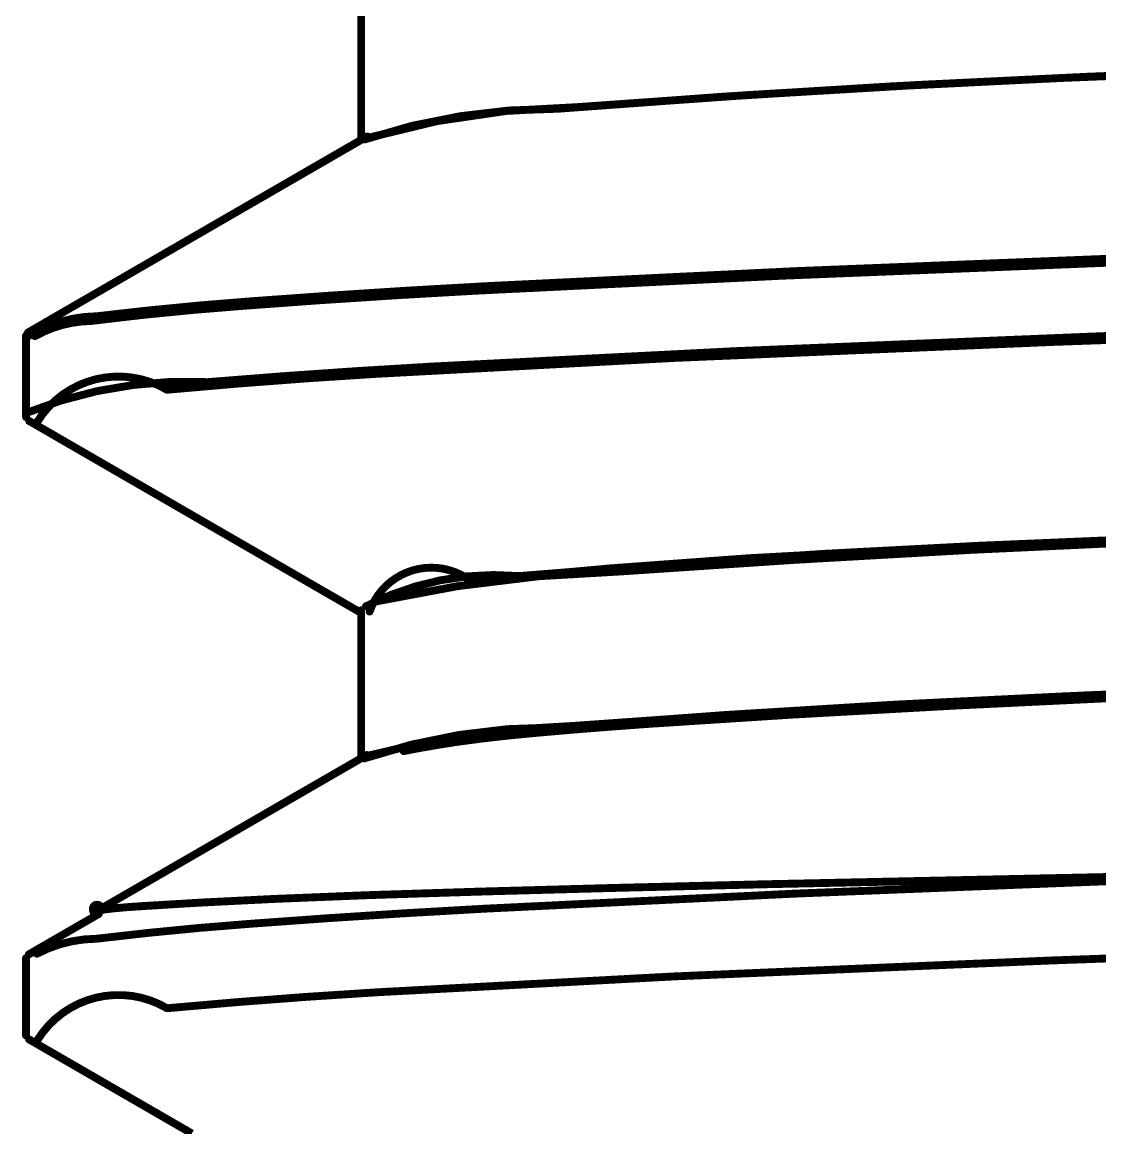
# Model space of a CAD drawing. Header units: inches. Extents: x 90 to 149.8, y 48.7 to 115.2.
# Drawn here: x 112.433 to 114.175, y 103.609 to 105.397 of the extents above; entities that cross this region are included whole.
import ezdxf

# ---------------------------------------------------------------- set-up
doc = ezdxf.new("R2010")
doc.units = ezdxf.units.IN
doc.layers.add('Mechanical 2', color=216, linetype='Continuous')

msp = doc.modelspace()

# ---------------------------------------------------------------- linework, layer by layer
at = {"layer": 'Mechanical 2'}
for points in [[(112.9809, 105.2061, 0.0127, 0.0127, 0), (112.9809, 105.4455, 0.0127, 0.0127, 0)], [(114.1103, 105.3061, 0.0127, 0.0127, 0), (115.3385, 105.3557, 0.0127, 0.0127, 0)], [(114.1543, 105.3082, 0.0127, 0.0127, 0), (115.3868, 105.3574, 0.0127, 0.0127, 0)], [(113.2993, 105.2565, 0.0127, 0.0127, -0.008862), (114.1103, 105.3061, 0.0127, 0.0127, 0)], [(113.3285, 105.259, 0.0127, 0.0127, -0.008276), (114.1543, 105.3082, 0.0127, 0.0127, 0)], [(112.9866, 105.2069, 0.0127, 0.0127, -0.081518), (113.2993, 105.2565, 0.0127, 0.0127, 0)], [(112.9934, 105.2098, 0.0127, 0.0127, -0.069003), (113.3285, 105.259, 0.0127, 0.0127, 0)], [(112.8814, 105.1486, 0.0127, 0.0127, 0), (112.9905, 105.2117, 0.0127, 0.0127, 0)], [(112.8784, 105.1469, 0.0127, 0.0127, 0), (112.9875, 105.21, 0.0127, 0.0127, 0)], [(112.8239, 105.1154, 0.0127, 0.0127, 0), (112.8784, 105.1469, 0.0127, 0.0127, 0)], [(112.8269, 105.1171, 0.0127, 0.0127, 0), (112.8814, 105.1486, 0.0127, 0.0127, 0)], [(112.7693, 105.0838, 0.0127, 0.0127, 0), (112.8239, 105.1154, 0.0127, 0.0127, 0)], [(112.7724, 105.0856, 0.0127, 0.0127, 0), (112.8269, 105.1171, 0.0127, 0.0127, 0)], [(112.7148, 105.0523, 0.0127, 0.0127, 0), (112.7693, 105.0838, 0.0127, 0.0127, 0)], [(112.7178, 105.054, 0.0127, 0.0127, 0), (112.7724, 105.0856, 0.0127, 0.0127, 0)], [(112.6603, 105.0208, 0.0127, 0.0127, 0), (112.7148, 105.0523, 0.0127, 0.0127, 0)], [(112.6633, 105.0225, 0.0127, 0.0127, 0), (112.7178, 105.054, 0.0127, 0.0127, 0)], [(112.6057, 104.9892, 0.0127, 0.0127, 0), (112.6603, 105.0208, 0.0127, 0.0127, 0)], [(112.6088, 104.991, 0.0127, 0.0127, 0), (112.6633, 105.0225, 0.0127, 0.0127, 0)], [(113.6831, 104.9939, 0.0127, 0.0127, 0), (114.2941, 105.0181, 0.0127, 0.0127, 0)], [(113.6831, 104.9939, 0.0127, 0.0127, 0), (114.2941, 105.0181, 0.0127, 0.0127, 0)], [(113.6638, 104.9866, 0.0127, 0.0127, 0), (114.275, 105.011, 0.0127, 0.0127, 0)], [(112.5512, 104.9577, 0.0127, 0.0127, 0), (112.6057, 104.9892, 0.0127, 0.0127, 0)], [(112.5543, 104.9595, 0.0127, 0.0127, 0), (112.6088, 104.991, 0.0127, 0.0127, 0)], [(113.1647, 104.9622, 0.0127, 0.0127, 0), (113.6638, 104.9866, 0.0127, 0.0127, 0)], [(113.1825, 104.9696, 0.0127, 0.0127, 0), (113.6831, 104.9939, 0.0127, 0.0127, 0)], [(113.1825, 104.9696, 0.0127, 0.0127, 0), (113.6831, 104.9939, 0.0127, 0.0127, 0)], [(112.7901, 104.9378, 0.0127, 0.0127, -0.005751), (113.1647, 104.9622, 0.0127, 0.0127, 0)], [(112.8045, 104.9453, 0.0127, 0.0127, -0.005548), (113.1825, 104.9696, 0.0127, 0.0127, 0)], [(112.8045, 104.9453, 0.0127, 0.0127, -0.005548), (113.1825, 104.9696, 0.0127, 0.0127, 0)], [(112.4966, 104.9262, 0.0127, 0.0127, 0), (112.5512, 104.9577, 0.0127, 0.0127, 0)], [(112.4997, 104.928, 0.0127, 0.0127, 0), (112.5543, 104.9595, 0.0127, 0.0127, 0)], [(112.5538, 104.921, 0.0127, 0.0127, -0.011946), (112.8045, 104.9453, 0.0127, 0.0127, 0)], [(112.5538, 104.921, 0.0127, 0.0127, -0.011946), (112.8045, 104.9453, 0.0127, 0.0127, 0)], [(112.4421, 104.8946, 0.0127, 0.0127, 0), (112.4966, 104.9262, 0.0127, 0.0127, 0)], [(112.4452, 104.8964, 0.0127, 0.0127, 0), (112.4997, 104.928, 0.0127, 0.0127, 0)], [(112.5447, 104.9134, 0.0127, 0.0127, -0.013001), (112.7901, 104.9378, 0.0127, 0.0127, 0)], [(112.4534, 104.8889, 0.0127, 0.0127, -0.123648), (112.5447, 104.9134, 0.0127, 0.0127, 0)], [(112.4569, 104.8968, 0.0127, 0.0127, -0.118854), (112.5538, 104.921, 0.0127, 0.0127, 0)], [(112.4569, 104.8968, 0.0127, 0.0127, -0.118854), (112.5538, 104.921, 0.0127, 0.0127, 0)], [(112.439, 104.8831, 0.0127, 0.0127, 0), (112.439, 104.8895, 0.0127, 0.0127, 0)], [(113.5849, 104.8645, 0.0127, 0.0127, 0), (114.1964, 104.8895, 0.0127, 0.0127, 0)], [(113.5849, 104.8645, 0.0127, 0.0127, 0), (114.1964, 104.8895, 0.0127, 0.0127, 0)], [(114.098, 104.8794, 0.0127, 0.0127, 0), (114.8218, 104.9051, 0.0127, 0.0127, 0)], [(112.439, 104.7581, 0.0127, 0.0127, 0), (112.439, 104.8831, 0.0127, 0.0127, 0)], [(112.4415, 104.8879, 0.0127, 0.0127, 0), (112.443, 104.8888, 0.0127, 0.0127, 0)], [(113.4875, 104.8536, 0.0127, 0.0127, 0), (114.098, 104.8794, 0.0127, 0.0127, 0)], [(113.0929, 104.8395, 0.0127, 0.0127, 0), (113.5849, 104.8645, 0.0127, 0.0127, 0)], [(113.0929, 104.8395, 0.0127, 0.0127, 0), (113.5849, 104.8645, 0.0127, 0.0127, 0)], [(112.733, 104.8145, 0.0127, 0.0127, -0.006683), (113.0929, 104.8395, 0.0127, 0.0127, 0)], [(112.733, 104.8145, 0.0127, 0.0127, -0.006683), (113.0929, 104.8395, 0.0127, 0.0127, 0)], [(113.0065, 104.8279, 0.0127, 0.0127, 0), (113.4875, 104.8536, 0.0127, 0.0127, 0)], [(112.4574, 104.7506, 0.0127, 0.0127, -0.407583), (112.6669, 104.8021, 0.0127, 0.0127, 0)], [(112.6669, 104.8021, 0.0127, 0.0127, -0.008318), (113.0065, 104.8279, 0.0127, 0.0127, 0)], [(112.439, 104.7645, 0.0127, 0.0127, -0.109603), (112.733, 104.8145, 0.0127, 0.0127, 0)], [(112.439, 104.7645, 0.0127, 0.0127, -0.109603), (112.733, 104.8145, 0.0127, 0.0127, 0)], [(112.444, 104.7517, 0.0127, 0.0127, 0), (112.5514, 104.6896, 0.0127, 0.0127, 0)], [(112.5514, 104.6896, 0.0127, 0.0127, 0), (112.605, 104.6586, 0.0127, 0.0127, 0)], [(112.605, 104.6586, 0.0127, 0.0127, 0), (112.6587, 104.6276, 0.0127, 0.0127, 0)], [(112.6587, 104.6276, 0.0127, 0.0127, 0), (112.7124, 104.5965, 0.0127, 0.0127, 0)], [(112.7124, 104.5965, 0.0127, 0.0127, 0), (112.7661, 104.5655, 0.0127, 0.0127, 0)], [(113.83, 104.542, 0.0127, 0.0127, 0), (114.9395, 104.5913, 0.0127, 0.0127, 0)], [(113.978, 104.5498, 0.0127, 0.0127, 0), (115.1366, 104.5986, 0.0127, 0.0127, 0)], [(112.7661, 104.5655, 0.0127, 0.0127, 0), (112.8198, 104.5345, 0.0127, 0.0127, 0)], [(113.2367, 104.5009, 0.0127, 0.0127, -0.010301), (113.978, 104.5498, 0.0127, 0.0127, 0)], [(113.3998, 104.5083, 0.0127, 0.0127, -0.007513), (114.2498, 104.5564, 0.0127, 0.0127, 0)], [(112.8198, 104.5345, 0.0127, 0.0127, 0), (112.8735, 104.5034, 0.0127, 0.0127, 0)], [(113.1584, 104.4928, 0.0127, 0.0127, -0.01341), (113.83, 104.542, 0.0127, 0.0127, 0)], [(112.9945, 104.4435, 0.0127, 0.0127, -0.510731), (113.1584, 104.4928, 0.0127, 0.0127, 0)], [(112.8735, 104.5034, 0.0127, 0.0127, 0), (112.9271, 104.4724, 0.0127, 0.0127, 0)], [(112.9887, 104.4521, 0.0127, 0.0127, -0.142047), (113.2367, 104.5009, 0.0127, 0.0127, 0)], [(113.0063, 104.4601, 0.0127, 0.0127, -0.047622), (113.3998, 104.5083, 0.0127, 0.0127, 0)], [(112.9271, 104.4724, 0.0127, 0.0127, 0), (112.9808, 104.4414, 0.0127, 0.0127, 0)], [(112.9808, 104.2062, 0.0127, 0.0127, 0), (112.9808, 104.4456, 0.0127, 0.0127, 0)], [(114.1172, 104.3064, 0.0127, 0.0127, 0), (115.3639, 104.3566, 0.0127, 0.0127, 0)], [(114.1522, 104.308, 0.0127, 0.0127, 0), (115.3839, 104.3573, 0.0127, 0.0127, 0)], [(113.296, 104.2562, 0.0127, 0.0127, -0.009014), (114.1172, 104.3064, 0.0127, 0.0127, 0)], [(113.3267, 104.2588, 0.0127, 0.0127, -0.008336), (114.1522, 104.308, 0.0127, 0.0127, 0)], [(113.9424, 104.2915, 0.0127, 0.0127, 0), (114.2476, 104.3062, 0.0127, 0.0127, 0)], [(113.6768, 104.2768, 0.0127, 0.0127, 0), (113.9424, 104.2915, 0.0127, 0.0127, 0)], [(113.4487, 104.2621, 0.0127, 0.0127, 0), (113.6768, 104.2768, 0.0127, 0.0127, 0)], [(112.9859, 104.2061, 0.0127, 0.0127, -0.082741), (113.296, 104.2562, 0.0127, 0.0127, 0)], [(112.9883, 104.2096, 0.0127, 0.0127, -0.06369), (113.3267, 104.2588, 0.0127, 0.0127, 0)], [(113.1347, 104.2326, 0.0127, 0.0127, -0.01369), (113.2633, 104.2473, 0.0127, 0.0127, 0)], [(113.2633, 104.2473, 0.0127, 0.0127, -0.005331), (113.4487, 104.2621, 0.0127, 0.0127, 0)], [(113.0496, 104.2179, 0.0127, 0.0127, -0.011184), (113.1347, 104.2326, 0.0127, 0.0127, 0)], [(112.9023, 104.1609, 0.0127, 0.0127, 0), (112.9899, 104.2115, 0.0127, 0.0127, 0)], [(112.9001, 104.1596, 0.0127, 0.0127, 0), (112.9871, 104.2099, 0.0127, 0.0127, 0)], [(112.8566, 104.1344, 0.0127, 0.0127, 0), (112.9001, 104.1596, 0.0127, 0.0127, 0)], [(112.8585, 104.1356, 0.0127, 0.0127, 0), (112.9023, 104.1609, 0.0127, 0.0127, 0)], [(112.8131, 104.1093, 0.0127, 0.0127, 0), (112.8566, 104.1344, 0.0127, 0.0127, 0)], [(112.8147, 104.1102, 0.0127, 0.0127, 0), (112.8585, 104.1356, 0.0127, 0.0127, 0)], [(112.7696, 104.0841, 0.0127, 0.0127, 0), (112.8131, 104.1093, 0.0127, 0.0127, 0)], [(112.771, 104.0849, 0.0127, 0.0127, 0), (112.8147, 104.1102, 0.0127, 0.0127, 0)], [(112.7272, 104.0596, 0.0127, 0.0127, 0), (112.771, 104.0849, 0.0127, 0.0127, 0)], [(112.7261, 104.059, 0.0127, 0.0127, 0), (112.7696, 104.0841, 0.0127, 0.0127, 0)], [(112.6826, 104.0338, 0.0127, 0.0127, 0), (112.7261, 104.059, 0.0127, 0.0127, 0)], [(112.6834, 104.0343, 0.0127, 0.0127, 0), (112.7272, 104.0596, 0.0127, 0.0127, 0)], [(112.6391, 104.0087, 0.0127, 0.0127, 0), (112.6826, 104.0338, 0.0127, 0.0127, 0)], [(112.6396, 104.009, 0.0127, 0.0127, 0), (112.6834, 104.0343, 0.0127, 0.0127, 0)], [(113.6296, 104.0025, 0.0127, 0.0127, 0), (114.1964, 104.0145, 0.0127, 0.0127, 0)], [(113.6367, 104.0026, 0.0127, 0.0127, 0), (114.1964, 104.0145, 0.0127, 0.0127, 0)], [(112.5956, 103.9836, 0.0127, 0.0127, 0), (112.6391, 104.0087, 0.0127, 0.0127, 0)], [(112.5958, 103.9837, 0.0127, 0.0127, 0), (112.6396, 104.009, 0.0127, 0.0127, 0)], [(113.1722, 103.9907, 0.0127, 0.0127, 0), (113.3872, 103.9966, 0.0127, 0.0127, 0)], [(113.1832, 103.991, 0.0127, 0.0127, 0), (113.3966, 103.9968, 0.0127, 0.0127, 0)], [(113.3872, 103.9966, 0.0127, 0.0127, 0), (113.6296, 104.0025, 0.0127, 0.0127, 0)], [(113.3966, 103.9968, 0.0127, 0.0127, 0), (113.6367, 104.0026, 0.0127, 0.0127, 0)], [(113.6817, 103.9874, 0.0127, 0.0127, 0), (114.2927, 104.0117, 0.0127, 0.0127, 0)], [(112.552, 103.9584, 0.0127, 0.0127, 0), (112.5958, 103.9837, 0.0127, 0.0127, 0)], [(112.552, 103.9584, 0.0127, 0.0127, 0), (112.5956, 103.9836, 0.0127, 0.0127, 0)], [(112.7153, 103.9726, 0.0127, 0.0127, 0), (112.8364, 103.9787, 0.0127, 0.0127, 0)], [(112.7261, 103.9732, 0.0127, 0.0127, 0), (112.8479, 103.9792, 0.0127, 0.0127, 0)], [(112.8364, 103.9787, 0.0127, 0.0127, 0), (112.9875, 103.9848, 0.0127, 0.0127, 0)], [(112.8479, 103.9792, 0.0127, 0.0127, 0), (112.9991, 103.9852, 0.0127, 0.0127, 0)], [(112.9875, 103.9848, 0.0127, 0.0127, 0), (113.1722, 103.9907, 0.0127, 0.0127, 0)], [(112.9991, 103.9852, 0.0127, 0.0127, 0), (113.1832, 103.991, 0.0127, 0.0127, 0)], [(113.1812, 103.9631, 0.0127, 0.0127, 0), (113.6817, 103.9874, 0.0127, 0.0127, 0)], [(112.5537, 103.9555, 0.0127, 0.0127, -2.647318), (112.5608, 103.9614, 0.0127, 0.0127, 0)], [(112.5568, 103.9547, 0.0127, 0.0127, -2.895801), (112.5573, 103.9607, 0.0127, 0.0127, 0)], [(112.5573, 103.9607, 0.0127, 0.0127, -0.019882), (112.6185, 103.9666, 0.0127, 0.0127, 0)], [(112.5608, 103.9614, 0.0127, 0.0127, -0.015331), (112.6274, 103.9673, 0.0127, 0.0127, 0)], [(112.6185, 103.9666, 0.0127, 0.0127, 0), (112.7153, 103.9726, 0.0127, 0.0127, 0)], [(112.6274, 103.9673, 0.0127, 0.0127, 0), (112.7261, 103.9732, 0.0127, 0.0127, 0)], [(112.8034, 103.9388, 0.0127, 0.0127, -0.005563), (113.1812, 103.9631, 0.0127, 0.0127, 0)], [(112.4435, 103.8892, 0.0127, 0.0127, 0), (112.5568, 103.9547, 0.0127, 0.0127, 0)], [(112.5531, 103.9145, 0.0127, 0.0127, -0.012019), (112.8034, 103.9388, 0.0127, 0.0127, 0)], [(112.4566, 103.8903, 0.0127, 0.0127, -0.119248), (112.5531, 103.9145, 0.0127, 0.0127, 0)], [(114.0979, 103.8794, 0.0127, 0.0127, 0), (114.8217, 103.9051, 0.0127, 0.0127, 0)], [(112.439, 103.7581, 0.0127, 0.0127, 0), (112.439, 103.8831, 0.0127, 0.0127, 0)], [(113.4875, 103.8536, 0.0127, 0.0127, 0), (114.0979, 103.8794, 0.0127, 0.0127, 0)], [(113.0064, 103.8279, 0.0127, 0.0127, 0), (113.4875, 103.8536, 0.0127, 0.0127, 0)], [(112.4574, 103.7506, 0.0127, 0.0127, -0.407948), (112.6669, 103.8021, 0.0127, 0.0127, 0)], [(112.6669, 103.8021, 0.0127, 0.0127, -0.008319), (113.0064, 103.8279, 0.0127, 0.0127, 0)], [(112.444, 103.7517, 0.0127, 0.0127, 0), (112.5317, 103.701, 0.0127, 0.0127, 0)], [(112.5317, 103.701, 0.0127, 0.0127, 0), (112.5756, 103.6756, 0.0127, 0.0127, 0)], [(112.5756, 103.6756, 0.0127, 0.0127, 0), (112.6194, 103.6503, 0.0127, 0.0127, 0)], [(112.6194, 103.6503, 0.0127, 0.0127, 0), (112.6633, 103.6249, 0.0127, 0.0127, 0)], [(112.6633, 103.6249, 0.0127, 0.0127, 0), (112.7071, 103.5996, 0.0127, 0.0127, 0)]]:
    msp.add_lwpolyline(points, format="xyseb", dxfattribs=at)
for points in [[(114.1071, 105.3061, 0.00635, 0.00635, 1), (114.1134, 105.3061, 0.00635, 0.00635, 1)], [(114.1071, 105.3061, 0.00635, 0.00635, 1), (114.1134, 105.3061, 0.00635, 0.00635, 1)], [(114.1511, 105.3082, 0.00635, 0.00635, 1), (114.1575, 105.3082, 0.00635, 0.00635, 1)], [(114.1511, 105.3082, 0.00635, 0.00635, 1), (114.1575, 105.3082, 0.00635, 0.00635, 1)], [(113.2962, 105.2565, 0.00635, 0.00635, 1), (113.3025, 105.2565, 0.00635, 0.00635, 1)], [(113.2962, 105.2565, 0.00635, 0.00635, 1), (113.3025, 105.2565, 0.00635, 0.00635, 1)], [(113.3253, 105.259, 0.00635, 0.00635, 1), (113.3317, 105.259, 0.00635, 0.00635, 1)], [(113.3253, 105.259, 0.00635, 0.00635, 1), (113.3317, 105.259, 0.00635, 0.00635, 1)], [(112.9873, 105.2117, 0.00635, 0.00635, 1), (112.9936, 105.2117, 0.00635, 0.00635, 1)], [(112.9777, 105.2061, 0.00635, 0.00635, 1), (112.9841, 105.2061, 0.00635, 0.00635, 1)], [(112.9834, 105.2069, 0.00635, 0.00635, 1), (112.9897, 105.2069, 0.00635, 0.00635, 1)], [(112.9844, 105.21, 0.00635, 0.00635, 1), (112.9907, 105.21, 0.00635, 0.00635, 1)], [(112.9902, 105.2098, 0.00635, 0.00635, 1), (112.9966, 105.2098, 0.00635, 0.00635, 1)], [(112.8753, 105.1469, 0.00635, 0.00635, 1), (112.8816, 105.1469, 0.00635, 0.00635, 1)], [(112.8753, 105.1469, 0.00635, 0.00635, 1), (112.8816, 105.1469, 0.00635, 0.00635, 1)], [(112.8782, 105.1486, 0.00635, 0.00635, 1), (112.8846, 105.1486, 0.00635, 0.00635, 1)], [(112.8782, 105.1486, 0.00635, 0.00635, 1), (112.8846, 105.1486, 0.00635, 0.00635, 1)], [(112.8207, 105.1154, 0.00635, 0.00635, 1), (112.8271, 105.1154, 0.00635, 0.00635, 1)], [(112.8207, 105.1154, 0.00635, 0.00635, 1), (112.8271, 105.1154, 0.00635, 0.00635, 1)], [(112.8237, 105.1171, 0.00635, 0.00635, 1), (112.8301, 105.1171, 0.00635, 0.00635, 1)], [(112.8237, 105.1171, 0.00635, 0.00635, 1), (112.8301, 105.1171, 0.00635, 0.00635, 1)], [(112.7662, 105.0838, 0.00635, 0.00635, 1), (112.7725, 105.0838, 0.00635, 0.00635, 1)], [(112.7662, 105.0838, 0.00635, 0.00635, 1), (112.7725, 105.0838, 0.00635, 0.00635, 1)], [(112.7692, 105.0856, 0.00635, 0.00635, 1), (112.7755, 105.0856, 0.00635, 0.00635, 1)], [(112.7692, 105.0856, 0.00635, 0.00635, 1), (112.7755, 105.0856, 0.00635, 0.00635, 1)], [(112.7116, 105.0523, 0.00635, 0.00635, 1), (112.718, 105.0523, 0.00635, 0.00635, 1)], [(112.7116, 105.0523, 0.00635, 0.00635, 1), (112.718, 105.0523, 0.00635, 0.00635, 1)], [(112.7147, 105.054, 0.00635, 0.00635, 1), (112.721, 105.054, 0.00635, 0.00635, 1)], [(112.7147, 105.054, 0.00635, 0.00635, 1), (112.721, 105.054, 0.00635, 0.00635, 1)], [(112.6571, 105.0208, 0.00635, 0.00635, 1), (112.6634, 105.0208, 0.00635, 0.00635, 1)], [(112.6571, 105.0208, 0.00635, 0.00635, 1), (112.6634, 105.0208, 0.00635, 0.00635, 1)], [(112.6601, 105.0225, 0.00635, 0.00635, 1), (112.6665, 105.0225, 0.00635, 0.00635, 1)], [(112.6601, 105.0225, 0.00635, 0.00635, 1), (112.6665, 105.0225, 0.00635, 0.00635, 1)], [(112.6025, 104.9892, 0.00635, 0.00635, 1), (112.6089, 104.9892, 0.00635, 0.00635, 1)], [(112.6025, 104.9892, 0.00635, 0.00635, 1), (112.6089, 104.9892, 0.00635, 0.00635, 1)], [(112.6056, 104.991, 0.00635, 0.00635, 1), (112.612, 104.991, 0.00635, 0.00635, 1)], [(112.6056, 104.991, 0.00635, 0.00635, 1), (112.612, 104.991, 0.00635, 0.00635, 1)], [(113.6606, 104.9866, 0.00635, 0.00635, 1), (113.667, 104.9866, 0.00635, 0.00635, 1)], [(113.6606, 104.9866, 0.00635, 0.00635, 1), (113.667, 104.9866, 0.00635, 0.00635, 1)], [(113.6799, 104.9939, 0.00635, 0.00635, 1), (113.6863, 104.9939, 0.00635, 0.00635, 1)], [(113.6799, 104.9939, 0.00635, 0.00635, 1), (113.6863, 104.9939, 0.00635, 0.00635, 1)], [(113.6799, 104.9939, 0.00635, 0.00635, 1), (113.6863, 104.9939, 0.00635, 0.00635, 1)], [(113.6799, 104.9939, 0.00635, 0.00635, 1), (113.6863, 104.9939, 0.00635, 0.00635, 1)], [(113.1615, 104.9622, 0.00635, 0.00635, 1), (113.1678, 104.9622, 0.00635, 0.00635, 1)], [(113.1615, 104.9622, 0.00635, 0.00635, 1), (113.1678, 104.9622, 0.00635, 0.00635, 1)], [(113.1793, 104.9696, 0.00635, 0.00635, 1), (113.1857, 104.9696, 0.00635, 0.00635, 1)], [(113.1793, 104.9696, 0.00635, 0.00635, 1), (113.1857, 104.9696, 0.00635, 0.00635, 1)], [(113.1793, 104.9696, 0.00635, 0.00635, 1), (113.1857, 104.9696, 0.00635, 0.00635, 1)], [(113.1793, 104.9696, 0.00635, 0.00635, 1), (113.1857, 104.9696, 0.00635, 0.00635, 1)], [(112.548, 104.9577, 0.00635, 0.00635, 1), (112.5543, 104.9577, 0.00635, 0.00635, 1)], [(112.548, 104.9577, 0.00635, 0.00635, 1), (112.5543, 104.9577, 0.00635, 0.00635, 1)], [(112.5511, 104.9595, 0.00635, 0.00635, 1), (112.5574, 104.9595, 0.00635, 0.00635, 1)], [(112.5511, 104.9595, 0.00635, 0.00635, 1), (112.5574, 104.9595, 0.00635, 0.00635, 1)], [(112.8013, 104.9453, 0.00635, 0.00635, 1), (112.8077, 104.9453, 0.00635, 0.00635, 1)], [(112.8013, 104.9453, 0.00635, 0.00635, 1), (112.8077, 104.9453, 0.00635, 0.00635, 1)], [(112.8013, 104.9453, 0.00635, 0.00635, 1), (112.8077, 104.9453, 0.00635, 0.00635, 1)], [(112.8013, 104.9453, 0.00635, 0.00635, 1), (112.8077, 104.9453, 0.00635, 0.00635, 1)], [(112.4934, 104.9262, 0.00635, 0.00635, 1), (112.4998, 104.9262, 0.00635, 0.00635, 1)], [(112.4934, 104.9262, 0.00635, 0.00635, 1), (112.4998, 104.9262, 0.00635, 0.00635, 1)], [(112.4966, 104.928, 0.00635, 0.00635, 1), (112.5029, 104.928, 0.00635, 0.00635, 1)], [(112.4966, 104.928, 0.00635, 0.00635, 1), (112.5029, 104.928, 0.00635, 0.00635, 1)], [(112.7869, 104.9378, 0.00635, 0.00635, 1), (112.7933, 104.9378, 0.00635, 0.00635, 1)], [(112.7869, 104.9378, 0.00635, 0.00635, 1), (112.7933, 104.9378, 0.00635, 0.00635, 1)], [(112.5415, 104.9134, 0.00635, 0.00635, 1), (112.5479, 104.9134, 0.00635, 0.00635, 1)], [(112.5415, 104.9134, 0.00635, 0.00635, 1), (112.5479, 104.9134, 0.00635, 0.00635, 1)], [(112.5506, 104.921, 0.00635, 0.00635, 1), (112.5569, 104.921, 0.00635, 0.00635, 1)], [(112.5506, 104.921, 0.00635, 0.00635, 1), (112.5569, 104.921, 0.00635, 0.00635, 1)], [(112.5506, 104.921, 0.00635, 0.00635, 1), (112.5569, 104.921, 0.00635, 0.00635, 1)], [(112.5506, 104.921, 0.00635, 0.00635, 1), (112.5569, 104.921, 0.00635, 0.00635, 1)], [(112.4358, 104.8895, 0.00635, 0.00635, 1), (112.4422, 104.8895, 0.00635, 0.00635, 1)], [(112.4389, 104.8946, 0.00635, 0.00635, 1), (112.4452, 104.8946, 0.00635, 0.00635, 1)], [(112.442, 104.8964, 0.00635, 0.00635, 1), (112.4484, 104.8964, 0.00635, 0.00635, 1)], [(112.4537, 104.8968, 0.00635, 0.00635, 1), (112.46, 104.8968, 0.00635, 0.00635, 1)], [(112.4537, 104.8968, 0.00635, 0.00635, 1), (112.46, 104.8968, 0.00635, 0.00635, 1)], [(112.4358, 104.8831, 0.00635, 0.00635, 1), (112.4422, 104.8831, 0.00635, 0.00635, 1)], [(112.4358, 104.8831, 0.00635, 0.00635, 1), (112.4422, 104.8831, 0.00635, 0.00635, 1)], [(112.4384, 104.8879, 0.00635, 0.00635, 1), (112.4447, 104.8879, 0.00635, 0.00635, 1)], [(112.4398, 104.8888, 0.00635, 0.00635, 1), (112.4462, 104.8888, 0.00635, 0.00635, 1)], [(112.4502, 104.8889, 0.00635, 0.00635, 1), (112.4566, 104.8889, 0.00635, 0.00635, 1)], [(114.0948, 104.8794, 0.00635, 0.00635, 1), (114.1011, 104.8794, 0.00635, 0.00635, 1)], [(114.0948, 104.8794, 0.00635, 0.00635, 1), (114.1011, 104.8794, 0.00635, 0.00635, 1)], [(113.5817, 104.8645, 0.00635, 0.00635, 1), (113.5881, 104.8645, 0.00635, 0.00635, 1)], [(113.5817, 104.8645, 0.00635, 0.00635, 1), (113.5881, 104.8645, 0.00635, 0.00635, 1)], [(113.5817, 104.8645, 0.00635, 0.00635, 1), (113.5881, 104.8645, 0.00635, 0.00635, 1)], [(113.5817, 104.8645, 0.00635, 0.00635, 1), (113.5881, 104.8645, 0.00635, 0.00635, 1)], [(113.0897, 104.8395, 0.00635, 0.00635, 1), (113.0961, 104.8395, 0.00635, 0.00635, 1)], [(113.0897, 104.8395, 0.00635, 0.00635, 1), (113.0961, 104.8395, 0.00635, 0.00635, 1)], [(113.0897, 104.8395, 0.00635, 0.00635, 1), (113.0961, 104.8395, 0.00635, 0.00635, 1)], [(113.0897, 104.8395, 0.00635, 0.00635, 1), (113.0961, 104.8395, 0.00635, 0.00635, 1)], [(113.4843, 104.8536, 0.00635, 0.00635, 1), (113.4907, 104.8536, 0.00635, 0.00635, 1)], [(113.4843, 104.8536, 0.00635, 0.00635, 1), (113.4907, 104.8536, 0.00635, 0.00635, 1)], [(113.0033, 104.8279, 0.00635, 0.00635, 1), (113.0096, 104.8279, 0.00635, 0.00635, 1)], [(113.0033, 104.8279, 0.00635, 0.00635, 1), (113.0096, 104.8279, 0.00635, 0.00635, 1)], [(112.6637, 104.8021, 0.00635, 0.00635, 1), (112.6701, 104.8021, 0.00635, 0.00635, 1)], [(112.6637, 104.8021, 0.00635, 0.00635, 1), (112.6701, 104.8021, 0.00635, 0.00635, 1)], [(112.7299, 104.8145, 0.00635, 0.00635, 1), (112.7362, 104.8145, 0.00635, 0.00635, 1)], [(112.7299, 104.8145, 0.00635, 0.00635, 1), (112.7362, 104.8145, 0.00635, 0.00635, 1)], [(112.7299, 104.8145, 0.00635, 0.00635, 1), (112.7362, 104.8145, 0.00635, 0.00635, 1)], [(112.7299, 104.8145, 0.00635, 0.00635, 1), (112.7362, 104.8145, 0.00635, 0.00635, 1)], [(112.4358, 104.7645, 0.00635, 0.00635, 1), (112.4422, 104.7645, 0.00635, 0.00635, 1)], [(112.4358, 104.7645, 0.00635, 0.00635, 1), (112.4422, 104.7645, 0.00635, 0.00635, 1)], [(112.4358, 104.7581, 0.00635, 0.00635, 1), (112.4422, 104.7581, 0.00635, 0.00635, 1)], [(112.4408, 104.7517, 0.00635, 0.00635, 1), (112.4472, 104.7517, 0.00635, 0.00635, 1)], [(112.4542, 104.7506, 0.00635, 0.00635, 1), (112.4606, 104.7506, 0.00635, 0.00635, 1)], [(112.5482, 104.6896, 0.00635, 0.00635, 1), (112.5545, 104.6896, 0.00635, 0.00635, 1)], [(112.5482, 104.6896, 0.00635, 0.00635, 1), (112.5545, 104.6896, 0.00635, 0.00635, 1)], [(112.6019, 104.6586, 0.00635, 0.00635, 1), (112.6082, 104.6586, 0.00635, 0.00635, 1)], [(112.6019, 104.6586, 0.00635, 0.00635, 1), (112.6082, 104.6586, 0.00635, 0.00635, 1)], [(112.6556, 104.6276, 0.00635, 0.00635, 1), (112.6619, 104.6276, 0.00635, 0.00635, 1)], [(112.6556, 104.6276, 0.00635, 0.00635, 1), (112.6619, 104.6276, 0.00635, 0.00635, 1)], [(112.7092, 104.5965, 0.00635, 0.00635, 1), (112.7156, 104.5965, 0.00635, 0.00635, 1)], [(112.7092, 104.5965, 0.00635, 0.00635, 1), (112.7156, 104.5965, 0.00635, 0.00635, 1)], [(112.7629, 104.5655, 0.00635, 0.00635, 1), (112.7693, 104.5655, 0.00635, 0.00635, 1)], [(112.7629, 104.5655, 0.00635, 0.00635, 1), (112.7693, 104.5655, 0.00635, 0.00635, 1)], [(113.9749, 104.5498, 0.00635, 0.00635, 1), (113.9812, 104.5498, 0.00635, 0.00635, 1)], [(113.9749, 104.5498, 0.00635, 0.00635, 1), (113.9812, 104.5498, 0.00635, 0.00635, 1)], [(112.8166, 104.5345, 0.00635, 0.00635, 1), (112.823, 104.5345, 0.00635, 0.00635, 1)], [(112.8166, 104.5345, 0.00635, 0.00635, 1), (112.823, 104.5345, 0.00635, 0.00635, 1)], [(113.8269, 104.542, 0.00635, 0.00635, 1), (113.8332, 104.542, 0.00635, 0.00635, 1)], [(113.8269, 104.542, 0.00635, 0.00635, 1), (113.8332, 104.542, 0.00635, 0.00635, 1)], [(112.8703, 104.5034, 0.00635, 0.00635, 1), (112.8766, 104.5034, 0.00635, 0.00635, 1)], [(112.8703, 104.5034, 0.00635, 0.00635, 1), (112.8766, 104.5034, 0.00635, 0.00635, 1)], [(113.2335, 104.5009, 0.00635, 0.00635, 1), (113.2399, 104.5009, 0.00635, 0.00635, 1)], [(113.2335, 104.5009, 0.00635, 0.00635, 1), (113.2399, 104.5009, 0.00635, 0.00635, 1)], [(113.3967, 104.5083, 0.00635, 0.00635, 1), (113.403, 104.5083, 0.00635, 0.00635, 1)], [(113.3967, 104.5083, 0.00635, 0.00635, 1), (113.403, 104.5083, 0.00635, 0.00635, 1)], [(113.1552, 104.4928, 0.00635, 0.00635, 1), (113.1616, 104.4928, 0.00635, 0.00635, 1)], [(113.1552, 104.4928, 0.00635, 0.00635, 1), (113.1616, 104.4928, 0.00635, 0.00635, 1)], [(112.924, 104.4724, 0.00635, 0.00635, 1), (112.9303, 104.4724, 0.00635, 0.00635, 1)], [(112.924, 104.4724, 0.00635, 0.00635, 1), (112.9303, 104.4724, 0.00635, 0.00635, 1)], [(112.9776, 104.4456, 0.00635, 0.00635, 1), (112.984, 104.4456, 0.00635, 0.00635, 1)], [(112.9855, 104.4521, 0.00635, 0.00635, 1), (112.9919, 104.4521, 0.00635, 0.00635, 1)], [(112.9914, 104.4435, 0.00635, 0.00635, 1), (112.9977, 104.4435, 0.00635, 0.00635, 1)], [(113.0031, 104.4601, 0.00635, 0.00635, 1), (113.0095, 104.4601, 0.00635, 0.00635, 1)], [(112.9776, 104.4414, 0.00635, 0.00635, 1), (112.984, 104.4414, 0.00635, 0.00635, 1)], [(114.1141, 104.3064, 0.00635, 0.00635, 1), (114.1204, 104.3064, 0.00635, 0.00635, 1)], [(114.1141, 104.3064, 0.00635, 0.00635, 1), (114.1204, 104.3064, 0.00635, 0.00635, 1)], [(114.149, 104.308, 0.00635, 0.00635, 1), (114.1553, 104.308, 0.00635, 0.00635, 1)], [(114.149, 104.308, 0.00635, 0.00635, 1), (114.1553, 104.308, 0.00635, 0.00635, 1)], [(113.9393, 104.2915, 0.00635, 0.00635, 1), (113.9456, 104.2915, 0.00635, 0.00635, 1)], [(113.9393, 104.2915, 0.00635, 0.00635, 1), (113.9456, 104.2915, 0.00635, 0.00635, 1)], [(113.6736, 104.2768, 0.00635, 0.00635, 1), (113.6799, 104.2768, 0.00635, 0.00635, 1)], [(113.6736, 104.2768, 0.00635, 0.00635, 1), (113.6799, 104.2768, 0.00635, 0.00635, 1)], [(113.2601, 104.2473, 0.00635, 0.00635, 1), (113.2665, 104.2473, 0.00635, 0.00635, 1)], [(113.2601, 104.2473, 0.00635, 0.00635, 1), (113.2665, 104.2473, 0.00635, 0.00635, 1)], [(113.2928, 104.2562, 0.00635, 0.00635, 1), (113.2992, 104.2562, 0.00635, 0.00635, 1)], [(113.2928, 104.2562, 0.00635, 0.00635, 1), (113.2992, 104.2562, 0.00635, 0.00635, 1)], [(113.3235, 104.2588, 0.00635, 0.00635, 1), (113.3299, 104.2588, 0.00635, 0.00635, 1)], [(113.3235, 104.2588, 0.00635, 0.00635, 1), (113.3299, 104.2588, 0.00635, 0.00635, 1)], [(113.4455, 104.2621, 0.00635, 0.00635, 1), (113.4519, 104.2621, 0.00635, 0.00635, 1)], [(113.4455, 104.2621, 0.00635, 0.00635, 1), (113.4519, 104.2621, 0.00635, 0.00635, 1)], [(113.1315, 104.2326, 0.00635, 0.00635, 1), (113.1379, 104.2326, 0.00635, 0.00635, 1)], [(113.1315, 104.2326, 0.00635, 0.00635, 1), (113.1379, 104.2326, 0.00635, 0.00635, 1)], [(112.9867, 104.2115, 0.00635, 0.00635, 1), (112.9931, 104.2115, 0.00635, 0.00635, 1)], [(113.0464, 104.2179, 0.00635, 0.00635, 1), (113.0528, 104.2179, 0.00635, 0.00635, 1)], [(112.9776, 104.2062, 0.00635, 0.00635, 1), (112.984, 104.2062, 0.00635, 0.00635, 1)], [(112.9827, 104.2061, 0.00635, 0.00635, 1), (112.9891, 104.2061, 0.00635, 0.00635, 1)], [(112.984, 104.2099, 0.00635, 0.00635, 1), (112.9903, 104.2099, 0.00635, 0.00635, 1)], [(112.9851, 104.2096, 0.00635, 0.00635, 1), (112.9914, 104.2096, 0.00635, 0.00635, 1)], [(112.8969, 104.1596, 0.00635, 0.00635, 1), (112.9033, 104.1596, 0.00635, 0.00635, 1)], [(112.8969, 104.1596, 0.00635, 0.00635, 1), (112.9033, 104.1596, 0.00635, 0.00635, 1)], [(112.8991, 104.1609, 0.00635, 0.00635, 1), (112.9055, 104.1609, 0.00635, 0.00635, 1)], [(112.8991, 104.1609, 0.00635, 0.00635, 1), (112.9055, 104.1609, 0.00635, 0.00635, 1)], [(112.8534, 104.1344, 0.00635, 0.00635, 1), (112.8598, 104.1344, 0.00635, 0.00635, 1)], [(112.8534, 104.1344, 0.00635, 0.00635, 1), (112.8598, 104.1344, 0.00635, 0.00635, 1)], [(112.8554, 104.1356, 0.00635, 0.00635, 1), (112.8617, 104.1356, 0.00635, 0.00635, 1)], [(112.8554, 104.1356, 0.00635, 0.00635, 1), (112.8617, 104.1356, 0.00635, 0.00635, 1)], [(112.8099, 104.1093, 0.00635, 0.00635, 1), (112.8163, 104.1093, 0.00635, 0.00635, 1)], [(112.8099, 104.1093, 0.00635, 0.00635, 1), (112.8163, 104.1093, 0.00635, 0.00635, 1)], [(112.8116, 104.1102, 0.00635, 0.00635, 1), (112.8179, 104.1102, 0.00635, 0.00635, 1)], [(112.8116, 104.1102, 0.00635, 0.00635, 1), (112.8179, 104.1102, 0.00635, 0.00635, 1)], [(112.7678, 104.0849, 0.00635, 0.00635, 1), (112.7741, 104.0849, 0.00635, 0.00635, 1)], [(112.7678, 104.0849, 0.00635, 0.00635, 1), (112.7741, 104.0849, 0.00635, 0.00635, 1)], [(112.7664, 104.0841, 0.00635, 0.00635, 1), (112.7728, 104.0841, 0.00635, 0.00635, 1)], [(112.7664, 104.0841, 0.00635, 0.00635, 1), (112.7728, 104.0841, 0.00635, 0.00635, 1)], [(112.7229, 104.059, 0.00635, 0.00635, 1), (112.7293, 104.059, 0.00635, 0.00635, 1)], [(112.7229, 104.059, 0.00635, 0.00635, 1), (112.7293, 104.059, 0.00635, 0.00635, 1)], [(112.724, 104.0596, 0.00635, 0.00635, 1), (112.7304, 104.0596, 0.00635, 0.00635, 1)], [(112.724, 104.0596, 0.00635, 0.00635, 1), (112.7304, 104.0596, 0.00635, 0.00635, 1)], [(112.6794, 104.0338, 0.00635, 0.00635, 1), (112.6857, 104.0338, 0.00635, 0.00635, 1)], [(112.6794, 104.0338, 0.00635, 0.00635, 1), (112.6857, 104.0338, 0.00635, 0.00635, 1)], [(112.6802, 104.0343, 0.00635, 0.00635, 1), (112.6866, 104.0343, 0.00635, 0.00635, 1)], [(112.6802, 104.0343, 0.00635, 0.00635, 1), (112.6866, 104.0343, 0.00635, 0.00635, 1)], [(112.6359, 104.0087, 0.00635, 0.00635, 1), (112.6422, 104.0087, 0.00635, 0.00635, 1)], [(112.6359, 104.0087, 0.00635, 0.00635, 1), (112.6422, 104.0087, 0.00635, 0.00635, 1)], [(112.6364, 104.009, 0.00635, 0.00635, 1), (112.6428, 104.009, 0.00635, 0.00635, 1)], [(112.6364, 104.009, 0.00635, 0.00635, 1), (112.6428, 104.009, 0.00635, 0.00635, 1)], [(113.384, 103.9966, 0.00635, 0.00635, 1), (113.3903, 103.9966, 0.00635, 0.00635, 1)], [(113.384, 103.9966, 0.00635, 0.00635, 1), (113.3903, 103.9966, 0.00635, 0.00635, 1)], [(113.3934, 103.9968, 0.00635, 0.00635, 1), (113.3998, 103.9968, 0.00635, 0.00635, 1)], [(113.3934, 103.9968, 0.00635, 0.00635, 1), (113.3998, 103.9968, 0.00635, 0.00635, 1)], [(113.6265, 104.0025, 0.00635, 0.00635, 1), (113.6328, 104.0025, 0.00635, 0.00635, 1)], [(113.6265, 104.0025, 0.00635, 0.00635, 1), (113.6328, 104.0025, 0.00635, 0.00635, 1)], [(113.6335, 104.0026, 0.00635, 0.00635, 1), (113.6399, 104.0026, 0.00635, 0.00635, 1)], [(113.6335, 104.0026, 0.00635, 0.00635, 1), (113.6399, 104.0026, 0.00635, 0.00635, 1)], [(112.5924, 103.9836, 0.00635, 0.00635, 1), (112.5987, 103.9836, 0.00635, 0.00635, 1)], [(112.5924, 103.9836, 0.00635, 0.00635, 1), (112.5987, 103.9836, 0.00635, 0.00635, 1)], [(112.5927, 103.9837, 0.00635, 0.00635, 1), (112.599, 103.9837, 0.00635, 0.00635, 1)], [(112.5927, 103.9837, 0.00635, 0.00635, 1), (112.599, 103.9837, 0.00635, 0.00635, 1)], [(112.8332, 103.9787, 0.00635, 0.00635, 1), (112.8396, 103.9787, 0.00635, 0.00635, 1)], [(112.8332, 103.9787, 0.00635, 0.00635, 1), (112.8396, 103.9787, 0.00635, 0.00635, 1)], [(112.8447, 103.9792, 0.00635, 0.00635, 1), (112.851, 103.9792, 0.00635, 0.00635, 1)], [(112.8447, 103.9792, 0.00635, 0.00635, 1), (112.851, 103.9792, 0.00635, 0.00635, 1)], [(112.9843, 103.9848, 0.00635, 0.00635, 1), (112.9907, 103.9848, 0.00635, 0.00635, 1)], [(112.9843, 103.9848, 0.00635, 0.00635, 1), (112.9907, 103.9848, 0.00635, 0.00635, 1)], [(112.9959, 103.9852, 0.00635, 0.00635, 1), (113.0023, 103.9852, 0.00635, 0.00635, 1)], [(112.9959, 103.9852, 0.00635, 0.00635, 1), (113.0023, 103.9852, 0.00635, 0.00635, 1)], [(113.169, 103.9907, 0.00635, 0.00635, 1), (113.1754, 103.9907, 0.00635, 0.00635, 1)], [(113.169, 103.9907, 0.00635, 0.00635, 1), (113.1754, 103.9907, 0.00635, 0.00635, 1)], [(113.18, 103.991, 0.00635, 0.00635, 1), (113.1863, 103.991, 0.00635, 0.00635, 1)], [(113.18, 103.991, 0.00635, 0.00635, 1), (113.1863, 103.991, 0.00635, 0.00635, 1)], [(113.6785, 103.9874, 0.00635, 0.00635, 1), (113.6849, 103.9874, 0.00635, 0.00635, 1)], [(113.6785, 103.9874, 0.00635, 0.00635, 1), (113.6849, 103.9874, 0.00635, 0.00635, 1)], [(112.5541, 103.9607, 0.00635, 0.00635, 1), (112.5605, 103.9607, 0.00635, 0.00635, 1)], [(112.5541, 103.9607, 0.00635, 0.00635, 1), (112.5605, 103.9607, 0.00635, 0.00635, 1)], [(112.5576, 103.9614, 0.00635, 0.00635, 1), (112.5639, 103.9614, 0.00635, 0.00635, 1)], [(112.5576, 103.9614, 0.00635, 0.00635, 1), (112.5639, 103.9614, 0.00635, 0.00635, 1)], [(112.6153, 103.9666, 0.00635, 0.00635, 1), (112.6217, 103.9666, 0.00635, 0.00635, 1)], [(112.6153, 103.9666, 0.00635, 0.00635, 1), (112.6217, 103.9666, 0.00635, 0.00635, 1)], [(112.6242, 103.9673, 0.00635, 0.00635, 1), (112.6306, 103.9673, 0.00635, 0.00635, 1)], [(112.6242, 103.9673, 0.00635, 0.00635, 1), (112.6306, 103.9673, 0.00635, 0.00635, 1)], [(112.7121, 103.9726, 0.00635, 0.00635, 1), (112.7185, 103.9726, 0.00635, 0.00635, 1)], [(112.7121, 103.9726, 0.00635, 0.00635, 1), (112.7185, 103.9726, 0.00635, 0.00635, 1)], [(112.723, 103.9732, 0.00635, 0.00635, 1), (112.7293, 103.9732, 0.00635, 0.00635, 1)], [(112.723, 103.9732, 0.00635, 0.00635, 1), (112.7293, 103.9732, 0.00635, 0.00635, 1)], [(113.178, 103.9631, 0.00635, 0.00635, 1), (113.1844, 103.9631, 0.00635, 0.00635, 1)], [(113.178, 103.9631, 0.00635, 0.00635, 1), (113.1844, 103.9631, 0.00635, 0.00635, 1)], [(112.5489, 103.9584, 0.00635, 0.00635, 1), (112.5552, 103.9584, 0.00635, 0.00635, 1)], [(112.5489, 103.9584, 0.00635, 0.00635, 1), (112.5552, 103.9584, 0.00635, 0.00635, 1)], [(112.5505, 103.9555, 0.00635, 0.00635, 1), (112.5569, 103.9555, 0.00635, 0.00635, 1)], [(112.5536, 103.9547, 0.00635, 0.00635, 1), (112.56, 103.9547, 0.00635, 0.00635, 1)], [(112.5536, 103.9547, 0.00635, 0.00635, 1), (112.56, 103.9547, 0.00635, 0.00635, 1)], [(112.8003, 103.9388, 0.00635, 0.00635, 1), (112.8066, 103.9388, 0.00635, 0.00635, 1)], [(112.8003, 103.9388, 0.00635, 0.00635, 1), (112.8066, 103.9388, 0.00635, 0.00635, 1)], [(112.5499, 103.9145, 0.00635, 0.00635, 1), (112.5563, 103.9145, 0.00635, 0.00635, 1)], [(112.5499, 103.9145, 0.00635, 0.00635, 1), (112.5563, 103.9145, 0.00635, 0.00635, 1)], [(112.4404, 103.8892, 0.00635, 0.00635, 1), (112.4467, 103.8892, 0.00635, 0.00635, 1)], [(112.4534, 103.8903, 0.00635, 0.00635, 1), (112.4598, 103.8903, 0.00635, 0.00635, 1)], [(112.4358, 103.8831, 0.00635, 0.00635, 1), (112.4422, 103.8831, 0.00635, 0.00635, 1)], [(114.0947, 103.8794, 0.00635, 0.00635, 1), (114.1011, 103.8794, 0.00635, 0.00635, 1)], [(114.0947, 103.8794, 0.00635, 0.00635, 1), (114.1011, 103.8794, 0.00635, 0.00635, 1)], [(113.4843, 103.8536, 0.00635, 0.00635, 1), (113.4906, 103.8536, 0.00635, 0.00635, 1)], [(113.4843, 103.8536, 0.00635, 0.00635, 1), (113.4906, 103.8536, 0.00635, 0.00635, 1)], [(113.0032, 103.8279, 0.00635, 0.00635, 1), (113.0096, 103.8279, 0.00635, 0.00635, 1)], [(113.0032, 103.8279, 0.00635, 0.00635, 1), (113.0096, 103.8279, 0.00635, 0.00635, 1)], [(112.6637, 103.8021, 0.00635, 0.00635, 1), (112.67, 103.8021, 0.00635, 0.00635, 1)], [(112.6637, 103.8021, 0.00635, 0.00635, 1), (112.67, 103.8021, 0.00635, 0.00635, 1)], [(112.4358, 103.7581, 0.00635, 0.00635, 1), (112.4422, 103.7581, 0.00635, 0.00635, 1)], [(112.4408, 103.7517, 0.00635, 0.00635, 1), (112.4472, 103.7517, 0.00635, 0.00635, 1)], [(112.4542, 103.7506, 0.00635, 0.00635, 1), (112.4606, 103.7506, 0.00635, 0.00635, 1)], [(112.5286, 103.701, 0.00635, 0.00635, 1), (112.5349, 103.701, 0.00635, 0.00635, 1)], [(112.5286, 103.701, 0.00635, 0.00635, 1), (112.5349, 103.701, 0.00635, 0.00635, 1)], [(112.5724, 103.6756, 0.00635, 0.00635, 1), (112.5788, 103.6756, 0.00635, 0.00635, 1)], [(112.5724, 103.6756, 0.00635, 0.00635, 1), (112.5788, 103.6756, 0.00635, 0.00635, 1)], [(112.6163, 103.6503, 0.00635, 0.00635, 1), (112.6226, 103.6503, 0.00635, 0.00635, 1)], [(112.6163, 103.6503, 0.00635, 0.00635, 1), (112.6226, 103.6503, 0.00635, 0.00635, 1)], [(112.6601, 103.6249, 0.00635, 0.00635, 1), (112.6665, 103.6249, 0.00635, 0.00635, 1)], [(112.6601, 103.6249, 0.00635, 0.00635, 1), (112.6665, 103.6249, 0.00635, 0.00635, 1)]]:
    msp.add_lwpolyline(points, format="xyseb", close=True, dxfattribs=at)

doc.saveas('drawing.dxf')
